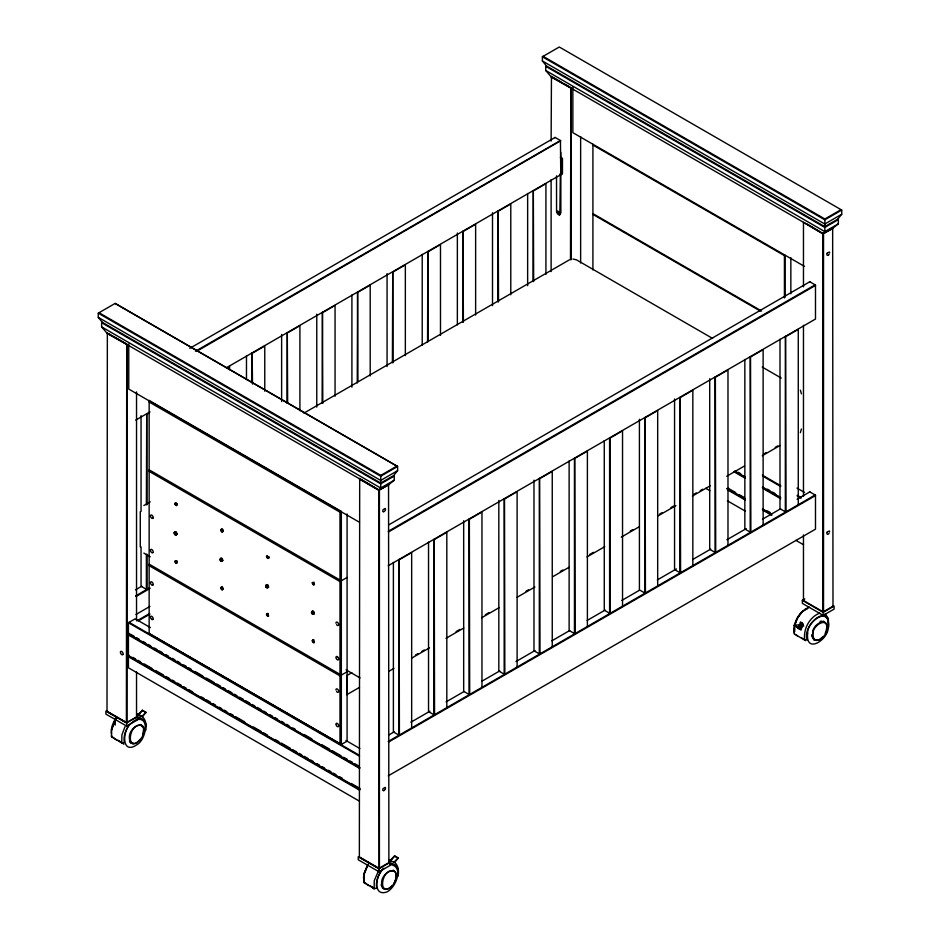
<?xml version="1.0" encoding="UTF-8"?>
<svg xmlns="http://www.w3.org/2000/svg" width="940" height="940" viewBox="0 0 940 940"><rect width="100%" height="100%" fill="white"/><g stroke="black" fill="none" stroke-linecap="round" stroke-linejoin="round"><path stroke-width="1.41" d="M129.497 724.552C125.737 729.675 123.093 736.184 124.338 742.612L121.765 742.788L111.531 736.878L111.531 735.221M383.637 868.349C378.656 873.554 375.401 881.062 376.705 888.323L374.144 888.5L363.897 882.59L363.522 876.832M825.214 613.808L828.352 618.508L828.469 627.497C830.514 600.789 801.303 625.558 807.284 639.846L804.722 640.034L794.476 634.112C792.502 623.185 798.777 610.977 809.457 607.216M145.524 729.205L145.512 730.498C147.31 724.576 145.054 714.036 136.888 715.975M149.155 400.464L149.143 402.003L339.986 512.183L341.338 511.419L341.338 744.48L149.143 633.536L149.155 400.464L341.338 511.419M397.89 874.905L397.89 876.198C399.676 870.287 397.432 859.736 389.266 861.675M311.539 612.434L312.632 611.047L314.219 612.363L313.878 613.985L312.444 613.985L311.539 612.434L312.068 611.364L313.819 613.773L312.139 613.843M794.7 625.852L794.782 631.375M560.357 173.677L559.841 214.72M560.863 173.383L560.863 212.969L559.429 214.884L557.455 213.744L556.562 211.712L556.527 175.862M380.782 475.393L99.041 312.726L98.277 313.161L380.7 476.228L397.62 466.463L396.856 466.111L380.782 475.393L380.724 488.024L379.079 490.093L106.678 332.819L101.638 326.897L101.638 322.702L102.319 322.314L380.724 483.054L393.578 475.628L397.62 470.658L397.62 466.463L115.185 303.397L98.277 313.161L98.277 317.356L102.319 322.314M824.885 218.985L543.144 56.329L542.38 56.764L824.815 219.819L841.723 210.055L840.959 209.714L824.885 218.985L824.827 231.628L823.182 233.684L550.781 76.422L545.74 70.5L545.74 66.305L546.422 65.918L824.827 226.658L837.681 219.232L841.723 214.25L841.723 210.055L559.3 47L542.38 56.764L542.38 60.959L546.422 65.918M111.637 730.039L114.903 720.298M801.42 428.993L800.363 432.694M795.017 624.607L797.226 618.45L801.843 612.175M174.511 532.757L175.945 535.001L176.297 533.38L174.699 532.063L174.194 532.592L176.121 532.063L177.002 534.131L175.945 535.001L174.77 534.531L177.002 534.131M220.301 559.194L221.053 558.172L221.911 558.501L222.792 560.569L221.734 561.438L220.559 560.969L220.489 558.489L222.239 560.898L221.147 561.18L221.382 560.087L219.96 559.559L221.053 558.172M266.091 585.632L266.843 584.61L267.7 584.927L268.582 587.006L267.524 587.864L266.349 587.406L266.279 584.927L268.029 587.336L266.937 587.618L267.171 586.525L265.75 585.996L266.843 584.61M803.782 626.005L801.091 626.357L801.773 626.745L800.809 627.92A9.847 5.687 -60 0 0 798.154 627.65L794.1 625.241L802.936 624.559M797.519 627.732L801.773 626.745M798.307 628.496L800.422 622.292L801.55 622.433L799.552 628.226L798.307 628.496L801.009 630.059L803.124 623.855L800.422 622.292M364.027 874.764L367.152 866.445M142.739 735.48L143.667 728.594L140.906 724.446M801.009 625.229L802.055 622.774M825.003 634.007C834.156 610.648 804.123 628.002 815.25 640.175M176.508 534.672L174.911 533.356L174.276 533.85L174.194 532.592L175.251 531.735M220.066 560.287L220.7 559.793M265.856 586.725L266.337 585.15M311.645 613.162L311.563 611.905L312.632 611.047M125.02 726.644L121.883 734.962L121.765 742.788M141.681 737.947C152.386 715.446 123.716 726.479 130.355 742.024M367.152 865.928L364.203 873.272L363.968 880.11M393.942 883.577C404.635 861.075 375.965 872.12 382.615 887.666M384.942 789.741L385.318 789.048A1.845 1.058 -60 0 0 385.153 787.368L383.144 788.519A1.845 1.058 -60 0 0 382.98 790.411L383.356 790.658M560.44 174.899L560.769 174.323L560.017 174.276M113.411 336.32L126.724 344.005L126.395 722.801L137.651 716.75L137.651 719.805L126.724 726.115L105.891 714.095L105.891 711.039L126.724 723.06L126.724 726.115M146.382 504.745L146.722 413.764L147.063 504.745M251.826 382.639L252.155 352.888L252.496 384.096M286.97 403.166L287.299 332.596L287.64 403.166M322.115 403.295L322.455 312.303L322.784 403.295M357.259 383.003L357.599 292.011L357.94 381.546M392.403 362.711L392.744 271.719L393.085 362.711M427.547 342.419L427.888 251.427L428.229 340.962M561.145 82.015L551.451 76.422L551.122 77.01L571.168 88.196L571.168 259.71M462.691 322.126L463.032 231.134L463.373 322.126M497.836 301.834L498.177 210.854L498.517 301.834M563.565 83.413L570.839 87.608L570.498 259.71M378.738 868.501L379.407 868.501L379.407 490.281L359.691 478.507L359.362 479.095L378.738 490.281L388.878 484.817L388.549 484.229L378.738 490.281L379.079 868.689M532.992 281.542L533.321 190.562L533.662 281.542M398.724 560.04L399.065 559.453L399.406 735.01L398.724 735.01L398.724 560.04L411.661 552.567L411.661 727.936M433.88 539.748L434.21 539.161L434.55 714.717L433.88 714.717L433.88 539.748L446.817 532.275L446.817 707.644M469.025 519.456L469.354 518.868L469.695 694.425L469.025 694.425L469.025 519.456L481.962 511.983L481.962 687.352M504.169 499.163L504.51 498.576L504.839 674.133L504.169 674.133L504.169 499.163L517.106 491.69L517.106 667.059M539.313 478.871L539.654 478.284L539.995 653.841L539.313 653.841L539.313 478.871L552.25 471.398L552.25 646.767M574.457 458.579L574.798 457.991L575.139 633.56L574.457 633.56L574.457 458.579L587.394 451.118L587.394 626.475M609.602 438.287L609.942 437.699L610.283 613.268L609.602 613.268L609.602 438.287L622.539 430.826L622.539 606.183M644.746 417.995L645.087 417.419L645.428 592.976L644.746 592.976L644.746 417.995L657.683 410.533L657.683 585.89M679.902 397.714L680.231 397.127L680.572 572.683L679.902 572.683L679.902 397.714L692.839 390.241L692.839 565.598M715.046 377.422L715.375 376.834L715.716 552.391L715.046 552.391L715.046 377.422L727.983 369.949L727.983 545.306M750.191 357.13L750.531 356.542L750.86 532.099L750.191 532.099L750.191 357.13L763.127 349.656L763.127 525.025M785.335 336.837L785.675 336.25L786.016 511.807L785.335 511.807L785.335 336.837L798.272 329.364L798.272 504.733M138.227 714.471L139.19 714.529A9.847 5.687 -60 0 1 141.846 711.204L142.351 710.252L138.227 714.471L138.909 714.858M142.704 716.644L142.739 716.586A9.847 5.687 -60 0 1 145.394 713.249L145.9 712.297L142.351 710.252M391.44 860.17L390.488 860.112L394.6 855.894L398.149 857.938L397.644 858.89A9.847 5.687 -60 0 0 394.988 862.215L393.355 861.769M115.937 718.313C112.871 722.789 110.615 728.359 111.402 733.858M116.055 718.818L111.648 729.052L111.531 736.878M368.315 864.013L363.991 873.765L363.897 882.59M378.667 870.428L374.261 880.674L374.144 888.5M141.576 737.841L136.476 743.27L132.893 743.951L130.214 742.588M827.247 253.213L829.256 252.049A1.845 1.058 -60 0 1 829.597 253.036M827.247 532.122L829.256 530.959A1.845 1.058 -60 0 1 829.597 531.946M175.099 532.968L176.121 532.063M220.888 559.406L221.911 558.501M266.678 585.843L267.7 584.927M311.88 612.069L313.49 611.364M823.628 636.227L818.423 640.352L813.652 639.834M803.113 610.918C797.108 616.852 792.937 625.57 794.476 634.112M174.899 503.464L176.015 502.606L175.04 504.404L176.426 505.555L177.096 505.156L175.58 503.076M176.426 505.555L176.72 504.146L175.334 502.994M174.899 561.321L176.097 561.133L176.426 563.413L174.899 561.321L175.58 560.933L177.096 563.025L176.426 563.413M220.689 529.902L222.557 529.326L223.191 530.184L222.216 531.993L220.689 529.902L221.805 529.044M222.216 531.993L223.321 531.135L222.651 531.523M221.805 586.901L222.134 589.18L223.321 588.992L222.216 589.85L220.689 587.759L222.557 587.183L221.123 587.3M222.216 589.85L221.887 587.571M266.478 556.339L267.677 556.151L268.006 558.431L266.478 556.339L267.16 555.951L268.675 558.031L268.981 556.621M267.595 613.338L267.289 614.748L268.675 615.9L268.006 616.288L266.478 614.196L268.346 613.62L266.913 613.726M268.006 616.288L267.677 614.008M312.268 582.777L313.466 582.589L313.796 584.856L312.268 582.777L312.95 582.389L314.465 584.469L313.796 584.856M312.726 614.055L312.468 612.281M313.384 639.776L313.079 641.186L314.465 642.337L313.796 642.725L312.268 640.634L314.136 640.058L312.703 640.164M313.796 642.725L313.466 640.445M145.9 712.297L141.775 716.515L141.106 716.127M394.6 855.894L394.095 856.834A9.847 5.687 -60 0 0 391.733 859.701M394.024 862.156L398.149 857.938M131.823 722.743C122.212 728.582 120.755 756.242 137.252 744.492C145.97 739.663 150.682 715.117 135.442 719.981M140.107 739.956C124.773 754.28 129.109 720.569 142.022 725.668M384.072 868.384C375.824 873.436 372.076 896.995 386.751 892.001C395.822 887.959 404.459 866.304 390.406 864.636M392.356 885.598C377.022 899.909 381.37 866.198 394.271 871.298M393.578 475.628L394.26 476.028L394.26 480.223L389.219 484.229L379.079 490.093M837.681 219.232L838.363 219.619L838.363 223.814L833.322 227.833L823.182 233.684M802.748 611.458L807.319 608.721M152.962 518.175L152.597 518.434A1.904 1.105 60 0 1 151.023 517.529L150.647 516.836A1.904 1.105 60 0 1 150.941 515.026A1.904 1.105 60 0 1 152.679 516.025A1.904 1.105 60 0 1 152.973 518.175M152.962 552.567L152.597 552.814A1.904 1.105 60 0 1 151.528 552.462M152.962 584.962L152.597 585.221A1.904 1.105 60 0 1 151.023 584.316L150.647 583.623A1.904 1.105 60 0 1 150.941 581.813A1.904 1.105 60 0 1 152.679 582.812A1.904 1.105 60 0 1 152.973 584.962M152.962 619.343L152.597 619.601A1.904 1.105 60 0 1 151.528 619.249M132.681 721.861L134.526 720.604M115.115 303.456L396.856 466.111M551.451 76.422L551.122 141.118M189.786 348.34L555.094 137.44L560.769 140.718L197.083 351.078M195.473 351.231L560.44 140.518L560.769 174.711M560.769 159.424L562.461 158.449L562.461 173.736L226.329 367.798M560.698 173.888L561.791 174.123L561.791 158.837L561.039 158.413M135.701 420.121L150.024 411.849M149.507 412.93L146.382 414.352M227.163 368.104L229.607 366.295L229.607 369.608M558.442 214.661L559.935 214.59M143.867 505.52L150.212 501.854M303.902 413.13L569.37 259.863M175.04 504.404L175.709 504.016M176.72 504.146L177.401 503.746M175.662 505.274L176.344 504.886M176.849 533.051L175.592 533.65M221.123 529.432L222.557 529.326M220.829 530.841L221.37 529.514M221.452 531.711L222.886 531.594M176.097 561.133L176.767 560.745L177.401 561.615L176.72 562.003M175.04 562.273L175.709 561.873M175.662 563.13L176.344 562.743M135.442 589.862L141.811 586.184M135.701 595.878L149.683 587.806M136.042 596.465L150.024 588.393M359.691 478.507L359.362 857.303L377.528 867.796M222.639 559.488L221.382 560.087M222.792 560.569L220.559 560.969M135.948 614.478L149.93 606.418M359.444 767.181L128.416 633.795L128.416 622.727L135.184 618.826L150.412 627.615M136.876 620.882L149.578 613.55M397.62 470.658L380.7 480.422L98.277 317.356M841.723 214.25L824.815 224.014L542.38 60.959M138.486 620.741L149.918 614.137M394.26 476.028L380.724 483.83L101.638 322.702M838.363 219.619L824.827 227.433L545.74 66.305M128.416 633.795L129.097 633.407L129.097 634.559L360.114 767.933M394.26 480.223L380.724 488.024L101.638 326.897M838.363 223.814L824.827 231.628L545.74 70.5M592.917 145.03L784.43 255.598L785.1 255.21L785.1 297.122M830.279 229.196L822.841 233.884L822.841 612.093L823.522 612.093L823.522 233.884L807.437 224.202M359.444 788.954L128.416 655.58L128.416 634.947L129.097 634.559M266.619 557.279L267.289 556.891M267.242 558.149L267.924 557.749M268.441 557.961L269.122 557.573M268.006 558.431L268.675 558.031M220.689 587.759L221.37 587.371M220.829 588.698L221.499 588.311M222.51 588.44L223.191 588.052M221.452 589.568L222.134 589.18M128.416 655.58L129.097 655.192L129.097 656.332L360.114 789.718M359.444 801.174L128.416 667.8L128.416 656.719L129.097 656.332M268.429 585.926L267.171 586.525M266.349 587.406L268.088 587.547M268.582 587.006L267.277 587.253M388.902 524.779L809.81 281.765L815.485 285.043L815.485 319.036L388.22 565.716M388.22 531.323L815.144 284.844L815.485 285.431L388.561 531.911M313.466 582.589L314.136 582.201M312.409 583.716L313.079 583.329M313.032 584.586L313.713 584.187M266.478 614.196L267.16 613.808M266.619 615.136L267.289 614.748M267.242 616.005L267.924 615.618M347.083 577.466L339.986 581.555L149.143 471.375L149.155 469.824L341.338 580.791L339.986 580.027L339.986 512.183M314.219 612.363L312.961 612.962M314.371 613.444L313.067 613.691M136.876 716.75L126.724 722.613L106.678 711.028M312.268 640.634L312.95 640.246M312.409 641.573L313.079 641.186M313.032 642.443L313.713 642.055M347.083 671.795L339.986 675.884L149.143 565.692L149.155 564.153L341.338 675.108L339.986 674.356L339.986 581.555M351.842 672.688L346.754 675.625L346.754 694.731L359.468 687.387M415.41 655.098L417.947 653.629M421.766 651.42L424.304 649.951M456.088 631.61L459.907 629.4M485.334 614.725L489.141 612.527M526.012 591.236L528.55 589.768M560.334 571.414L562.884 569.946M589.58 554.541L593.399 552.332M630.258 531.053L632.808 529.584M659.504 514.168L662.042 512.699M670.948 507.565L673.486 506.096M693.826 494.346L696.375 492.877M700.183 490.68L702.732 489.211M763.75 453.973L766.3 452.516M775.195 447.37L777.732 445.901M388.843 671.336L393.919 668.399M411.697 658.129L429.486 647.86M445.995 638.331L463.772 628.061M481.562 617.803L499.34 607.534M517.129 597.264L534.907 586.995M552.685 576.737L569.205 567.196M586.983 556.938L604.761 546.669M621.281 537.139L639.059 526.87M658.106 515.872L675.895 505.603M692.404 496.073L710.193 485.804M726.702 476.263L744.48 466.005M762.269 455.736L780.047 445.466M388.902 734.916L394.318 731.778M410.839 722.249L429.897 711.239M446.077 701.898L464.196 691.441M481.656 681.359L499.774 670.902M515.954 661.56L535.013 650.55M551.874 640.822L569.663 630.552M587.112 620.471L605.243 610.013M621.763 600.472L639.553 590.202M657.33 579.933L676.4 568.923M692.58 559.582L710.699 549.125M726.879 539.783L746.278 528.586M762.457 519.244L780.588 508.775M797.108 499.234L809.81 491.902L815.485 495.18L815.485 529.173L388.22 775.852M388.22 741.472L815.144 494.981L815.485 495.568L388.561 742.059M802.349 600.319L823.17 612.351L834.109 606.042L834.109 609.096L823.17 615.406L802.349 603.374L802.349 600.319L804.781 598.921M389.219 862.438L379.079 868.302L359.021 856.728M833.322 606.042L823.182 611.893L803.124 600.319M379.067 868.748L389.994 862.438L389.994 865.493L379.067 871.803L358.246 859.783L358.246 856.728L379.067 868.748L379.067 871.803M805.004 609.414L807.848 608.215M819.704 613.127C809.422 617.075 803.066 629.295 804.722 640.034M820.033 621.364L821.725 621.14L824.368 622.562M815.203 640.258L816.989 640.023M793.971 625.688L794.606 625.605A9.847 5.687 -60 0 1 796.345 625.57M145.935 725.939C145.947 721.661 142.492 717.079 137.828 718.442L136.547 717.714M390.206 864.154C394.87 862.791 398.325 867.373 398.302 871.65M131.659 743.235L133.374 743.223M532.992 191.149L545.928 183.676L545.928 274.468M497.836 211.43L510.784 203.968L510.784 294.761M462.691 231.722L475.628 224.261L475.628 315.053M427.547 252.014L440.484 244.553L440.484 335.345M392.403 272.306L405.34 264.833L405.34 355.637M809.469 281.953L810.151 281.953M357.259 292.599L370.196 285.125L370.196 375.918M322.115 312.891L335.051 305.418L335.051 396.21M286.97 333.183L299.907 325.71L299.907 410.674M126.395 722.801L127.065 722.801L127.065 344.592L107.007 333.406L107.348 332.819L107.007 711.615L125.173 722.108M251.826 353.475L264.763 346.002L264.763 391.204M809.469 492.102L810.151 492.102M554.764 137.628L555.094 137.44M572.954 259.005L576.537 259.863L712.614 338.435M815.368 639.799L812.724 638.366M805.521 640.058L801.479 637.872M221.429 560.792L222.298 561.11M313.878 613.985L312.444 613.985L311.728 612.986L312.127 611.587M130.46 742.154L131.847 742.776M116.349 739.909L112.659 737.101M121.718 743L118.017 740.191M123.904 744.269L120.214 741.46M382.709 887.795L384.096 888.418M382.463 888.218L383.908 888.876M368.598 885.539L364.908 882.731M373.967 888.641L370.266 885.832M804.476 266.396L572.86 132.669L572.86 87.22M560.334 157.215L562.461 158.449M592.917 213.627L761.6 311.011M592.917 214.402L760.331 311.058M762.223 367.07L781.293 378.08M796.979 488.107L804.581 492.49M762.34 475.135L780.764 485.769M797.226 495.274L801.021 497.46M762.928 476.251L780.693 486.509M797.202 496.038L801.009 498.235M738.217 472.28L740.755 473.748M767.416 489.129L769.954 490.598M772.492 492.066L775.03 493.535M734.998 471.199L745.161 477.062M762.928 487.32L780.693 497.589M734.41 471.222L744.562 477.085M762.34 487.343L780.106 497.613M733.729 471.622L745.161 478.213M762.928 488.471L780.693 498.729M785.675 512.006L780 508.728L780 339.199M728.065 488.189L735.679 492.595M739.486 494.793L744.562 497.718M767.416 510.913L769.954 512.382M727.384 488.589L745.161 498.846M762.928 509.104L771.811 514.239M726.796 488.612L744.562 498.87M762.34 509.128L771.223 514.251M727.384 489.728L745.161 499.986M762.928 510.244L771.811 515.379M705.811 488.342L709.888 490.704M727.384 500.797L745.326 511.16M795.933 540.371L803.547 544.777M750.531 532.298L744.844 529.02L744.844 359.48M715.375 552.591L709.7 549.312L709.7 378.714M800.845 627.943L800.41 627.685A9.847 5.687 -60 0 1 801.139 628.308M799.552 628.226L801.362 629.271M794.1 625.241L798.154 627.65M680.231 572.871L674.556 569.593L674.556 398.995M645.087 593.163L639.411 589.885L639.411 419.287M388.549 484.229L388.878 863.026M609.942 613.456L604.267 610.178L604.267 440.649M108.558 333.524L110.979 334.922M574.798 633.748L569.123 630.47L569.123 460.941M359.444 522.264L128.757 389.078L128.757 344.005M539.654 654.04L533.979 650.762L533.979 480.164M504.51 674.332L498.823 671.054L498.823 500.456M469.354 694.625L463.679 691.346L463.679 520.748M434.21 714.917L428.534 711.639L428.534 542.11M143.867 553.108L150.224 556.774M346.073 669.856L360.067 677.928M146.722 589.521L141.047 586.243L141.047 546.869M399.065 735.209L393.39 731.931L393.39 562.402M345.897 740.473L359.856 748.534M149.155 633.525L341.338 744.48L347.083 741.155L347.083 513.933M129.097 622.339L359.444 755.325M128.416 622.727L359.444 756.113M130.366 634.136L134.173 636.345M136.711 637.802L139.249 639.27M143.056 641.468L145.594 642.936M148.132 644.405L150.67 645.862M154.477 648.059L157.015 649.528M159.565 650.997L162.103 652.466M165.91 654.663L168.448 656.132M172.255 658.329L174.793 659.786M177.331 661.255L179.869 662.724M183.676 664.921L186.214 666.389M188.752 667.846L191.29 669.315M195.097 671.513L202.723 675.919M206.53 678.116L214.144 682.511M216.682 683.979L220.489 686.177M223.027 687.634L225.565 689.102M228.103 690.571L231.91 692.768M234.448 694.237L236.986 695.706M239.524 697.163L243.343 699.36M245.881 700.829L249.688 703.026M252.226 704.495L254.763 705.964M257.301 707.42L261.108 709.63M263.647 711.087L266.185 712.555M269.992 714.752L272.529 716.221M275.067 717.69L277.606 719.147M281.413 721.356L283.962 722.813M286.5 724.282L289.038 725.75M292.845 727.948L295.383 729.417M304.266 734.539L311.88 738.934M322.032 744.797L329.658 749.204M332.196 750.661L341.079 755.795M343.617 757.264L347.424 759.461M349.962 760.93L352.5 762.387M355.038 763.856L358.845 766.053M128.416 634.947L359.444 768.321M132.904 657.389L135.442 658.846M137.98 660.315L140.518 661.784M144.325 663.981L151.939 668.375M155.746 670.573L163.372 674.979M165.91 676.436L169.717 678.633M172.255 680.102L174.793 681.57M177.331 683.039L181.138 685.236M183.676 686.693L186.214 688.162M188.752 689.631L192.559 691.828M201.454 696.963L203.992 698.42M206.53 699.889L210.337 702.086M212.875 703.555L215.413 705.024M219.22 707.221L221.758 708.69M224.296 710.147L226.834 711.615M230.641 713.812L233.179 715.281M235.717 716.75L244.612 721.873M253.495 727.008L261.108 731.402M263.647 732.871L267.454 735.068M275.067 739.463L278.875 741.66M281.413 743.129L290.307 748.264M292.845 749.721L296.652 751.918M299.19 753.386L301.728 754.855M304.266 756.324L308.073 758.521M310.611 759.99L313.149 761.447M316.956 763.644L319.494 765.113M322.032 766.582L324.582 768.05M328.389 770.248L330.927 771.705M333.465 773.173L336.003 774.642M339.81 776.84L342.348 778.308M351.231 783.431L360.114 788.566M128.416 656.719L359.444 790.105M142.481 710.558L146.029 712.602M394.73 856.187L398.278 858.244M139.155 714.588L139.837 714.976M394.283 861.886L394.953 862.274M390.488 860.112L391.157 860.5M139.578 715.54L136.876 713.977L137.839 714.976M391.052 860.723L389.242 859.689L390.218 860.688M139.19 717.537L140.471 718.277M391.557 863.249L392.838 863.989M383.356 511.748L382.98 511.489A1.845 1.058 -60 0 1 383.144 509.609L385.153 508.446A1.845 1.058 -60 0 1 385.318 510.138L384.942 510.831A1.845 1.058 -60 0 1 383.45 511.677M823.44 621.105L824.65 622.174M803.677 639.141L805.451 640.704M796.11 634.782L797.895 636.333M393.155 870.087C402.743 876.679 386.845 898.546 381.064 884.869M372.463 887.102L374.049 888.946M140.659 724.881L141.681 726.091M129.426 740.943L131.447 743.293M265.926 586.548L266.654 587.547M221.887 529.714L222.51 530.583M221.499 530.454L222.134 531.323M174.346 533.685L175.075 534.672M557.961 213.451L557.255 212.123M336.168 658.329L336.532 659.022A1.904 1.105 60 0 0 338.106 659.927L338.482 659.668A1.857 1.069 60 0 0 338.318 657.789M336.168 725.116L336.532 725.809A1.904 1.105 60 0 0 338.106 726.714L338.482 726.456A1.857 1.069 60 0 0 338.318 724.576A1.904 1.105 60 0 0 336.767 723.26A1.904 1.105 60 0 0 335.98 724.388M151.023 551.909L150.647 551.228A1.904 1.105 60 0 1 150.941 549.407A1.904 1.105 60 0 1 152.679 550.417A1.904 1.105 60 0 1 152.973 552.556M151.023 618.696L150.647 618.015A1.904 1.105 60 0 1 150.811 616.264A1.904 1.093 60 0 1 152.797 617.462A1.904 1.105 60 0 1 152.973 619.343M559.512 211.629L559.817 212.264M800.363 390.135L801.42 393.837M560.734 152.245L560.863 158.719M811.643 634.829L811.96 636.815M832.993 606.629L832.652 227.833L832.993 228.42L822.841 233.884L803.465 222.31L803.465 286.806M823.17 612.351L823.17 615.406M803.465 325.311L803.465 496.438M803.465 534.942L803.465 600.907M790.857 257.654L790.846 293.797M784.43 255.598L784.43 297.921M592.917 144.255L592.917 269.945M580.638 136.57L580.638 263.036M551.122 179.622L551.122 271.578M527.645 193.499L527.645 285.748M492.501 212.722L492.501 305.653M457.357 233.014L457.357 324.876M422.213 254.376L422.213 345.168M387.069 273.599L387.069 366.529M351.913 294.96L351.913 387.21M339.986 675.884L339.986 743.716M316.768 314.183L316.768 407.114M281.624 334.476L281.624 401.545M246.48 355.837L246.48 379.548M147.063 554.33L147.063 589.321L146.382 589.321L146.382 554.33M141.047 415.645L141.047 511.489M140.272 511.736L140.272 546.892M136.535 391.898L136.535 620.588M136.535 671.889L136.535 717.337M115.221 718.184L115.221 725.081M336.532 624.63A1.904 1.105 60 0 0 338.106 625.535L338.482 625.276A1.857 1.069 60 0 0 338.318 623.396A1.904 1.105 60 0 0 336.767 622.08A1.904 1.105 60 0 0 335.98 623.208M335.98 657.601A1.904 1.105 60 0 1 336.767 656.473A1.904 1.105 60 0 1 338.318 657.73M829.057 254.423A1.95 1.128 -60 0 1 828.539 254.987M827.976 255.304A1.95 1.128 -60 0 1 827.459 255.339L827.082 255.093A1.95 1.128 -60 0 1 827.247 253.083M829.057 533.344A1.95 1.128 -60 0 1 827.459 534.261L827.082 534.002A1.95 1.128 -60 0 1 827.247 532.005M384.472 790.258A1.845 1.058 -60 0 1 383.45 790.599M336.532 691.417A1.904 1.105 60 0 0 338.106 692.322L338.482 692.063A1.857 1.069 60 0 0 338.318 690.183A1.904 1.105 60 0 0 336.767 688.867A1.904 1.105 60 0 0 335.98 689.995M807.625 633.302C805.462 654.886 828.833 639.411 828.293 626.945C830.443 605.372 807.072 620.846 807.625 633.302M812.701 633.36C810.903 647.12 827.811 638.037 826.859 629.001C828.657 615.242 811.761 624.325 812.701 633.36M557.232 211.359C558.113 216.165 560.875 210.501 557.232 211.359M122.905 654.51L122.529 654.769A1.904 1.105 60 0 1 120.954 653.864L120.59 653.171A1.904 1.105 60 0 1 120.872 651.361A1.904 1.105 60 0 1 122.611 652.36A1.904 1.105 60 0 1 122.905 654.51"/></g></svg>
